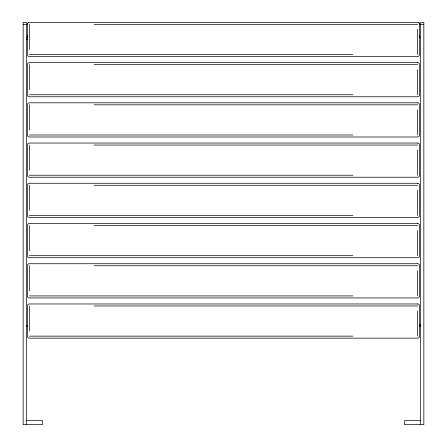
<?xml version="1.0" encoding="UTF-8"?>
<svg xmlns="http://www.w3.org/2000/svg" width="447" height="447" viewBox="0 0 447 447"><rect width="100%" height="100%" fill="white"/><g stroke="black" fill="none" stroke-linecap="round" stroke-linejoin="round"><path stroke-width="0.67" d="M418.353 22.49L419.035 22.937L419.621 24.361L419.621 54.534A2.011 2.011 0 0 1 417.61 56.545L29.39 56.545A2.011 2.011 0 0 1 27.379 54.534L27.379 24.361L27.965 22.937L28.647 22.49M419.482 36.369L419.621 35.626M23.155 24.361L26.373 24.361M94.093 24.361L417.61 24.361M420.627 24.361L423.845 24.361M26.373 37.637L27.77 37.637M419.23 37.637L420.627 37.637M26.373 39.247L27.77 39.247M29.39 54.534L352.906 54.534M94.093 64.591L417.61 64.591M29.39 94.764L352.906 94.764M94.093 104.821L417.61 104.821M29.39 134.994L352.906 134.994M94.093 145.052L417.61 145.052M29.39 175.224L352.906 175.224M94.093 185.281L417.61 185.281M29.39 215.454L352.906 215.454M94.093 225.512L417.61 225.512M29.39 255.684L352.906 255.684M94.093 265.741L417.61 265.741M29.39 295.914L352.906 295.914M94.093 305.971L417.61 305.971M419.23 324.477L420.627 324.477M26.373 326.087L27.77 326.087M419.23 326.087L420.627 326.087M29.39 336.144L352.906 336.144M26.373 420.627L42.465 420.627L42.465 424.65L23.155 424.65L23.155 22.35L26.373 22.35L26.373 424.65M420.627 420.627L404.535 420.627L404.535 424.65L423.845 424.65L423.845 22.35L420.627 22.35L420.627 424.65M27.379 35.626L27.518 36.369M417.61 29.39L417.61 54.534M417.61 69.62L417.61 94.764M417.61 109.85L417.61 134.994M417.61 150.08L417.61 175.224M417.61 190.31L417.61 215.454M417.61 230.54L417.61 255.684M417.61 270.77L417.61 295.914M417.61 311L417.61 336.144M29.39 24.361L29.39 49.505M29.39 64.591L29.39 89.735M29.39 104.821L29.39 129.965M29.39 145.052L29.39 170.195M29.39 185.281L29.39 210.425M29.39 225.512L29.39 250.655M29.39 265.741L29.39 290.885M29.39 305.971L29.39 331.115M419.621 24.361A2.011 2.011 0 0 0 417.61 22.35L29.39 22.35A2.011 2.011 0 0 0 27.379 24.361M417.61 62.58L29.39 62.58A2.011 2.011 0 0 0 27.379 64.591L27.379 94.764A2.011 2.011 0 0 0 29.39 96.775L417.61 96.775A2.011 2.011 0 0 0 419.621 94.764L419.621 64.591A2.011 2.011 0 0 0 417.61 62.58M417.61 102.81L29.39 102.81A2.011 2.011 0 0 0 27.379 104.821L27.379 134.994A2.011 2.011 0 0 0 29.39 137.005L417.61 137.005A2.011 2.011 0 0 0 419.621 134.994L419.621 104.821A2.011 2.011 0 0 0 417.61 102.81M417.61 143.04L29.39 143.04A2.011 2.011 0 0 0 27.379 145.052L27.379 175.224A2.011 2.011 0 0 0 29.39 177.235L417.61 177.235A2.011 2.011 0 0 0 419.621 175.224L419.621 145.052A2.011 2.011 0 0 0 417.61 143.04M417.61 183.27L29.39 183.27A2.011 2.011 0 0 0 27.379 185.281L27.379 215.454A2.011 2.011 0 0 0 29.39 217.465L417.61 217.465A2.011 2.011 0 0 0 419.621 215.454L419.621 185.281A2.011 2.011 0 0 0 417.61 183.27M417.61 223.5L29.39 223.5A2.011 2.011 0 0 0 27.379 225.512L27.379 255.684A2.011 2.011 0 0 0 29.39 257.695L417.61 257.695A2.011 2.011 0 0 0 419.621 255.684L419.621 225.512A2.011 2.011 0 0 0 417.61 223.5M417.61 263.73L29.39 263.73A2.011 2.011 0 0 0 27.379 265.741L27.379 295.914A2.011 2.011 0 0 0 29.39 297.925L417.61 297.925A2.011 2.011 0 0 0 419.621 295.914L419.621 265.741A2.011 2.011 0 0 0 417.61 263.73M417.61 303.96L29.39 303.96A2.011 2.011 0 0 0 27.379 305.971L27.379 336.144A2.011 2.011 0 0 0 29.39 338.156L417.61 338.156A2.011 2.011 0 0 0 419.621 336.144L419.621 305.971A2.011 2.011 0 0 0 417.61 303.96"/></g></svg>
